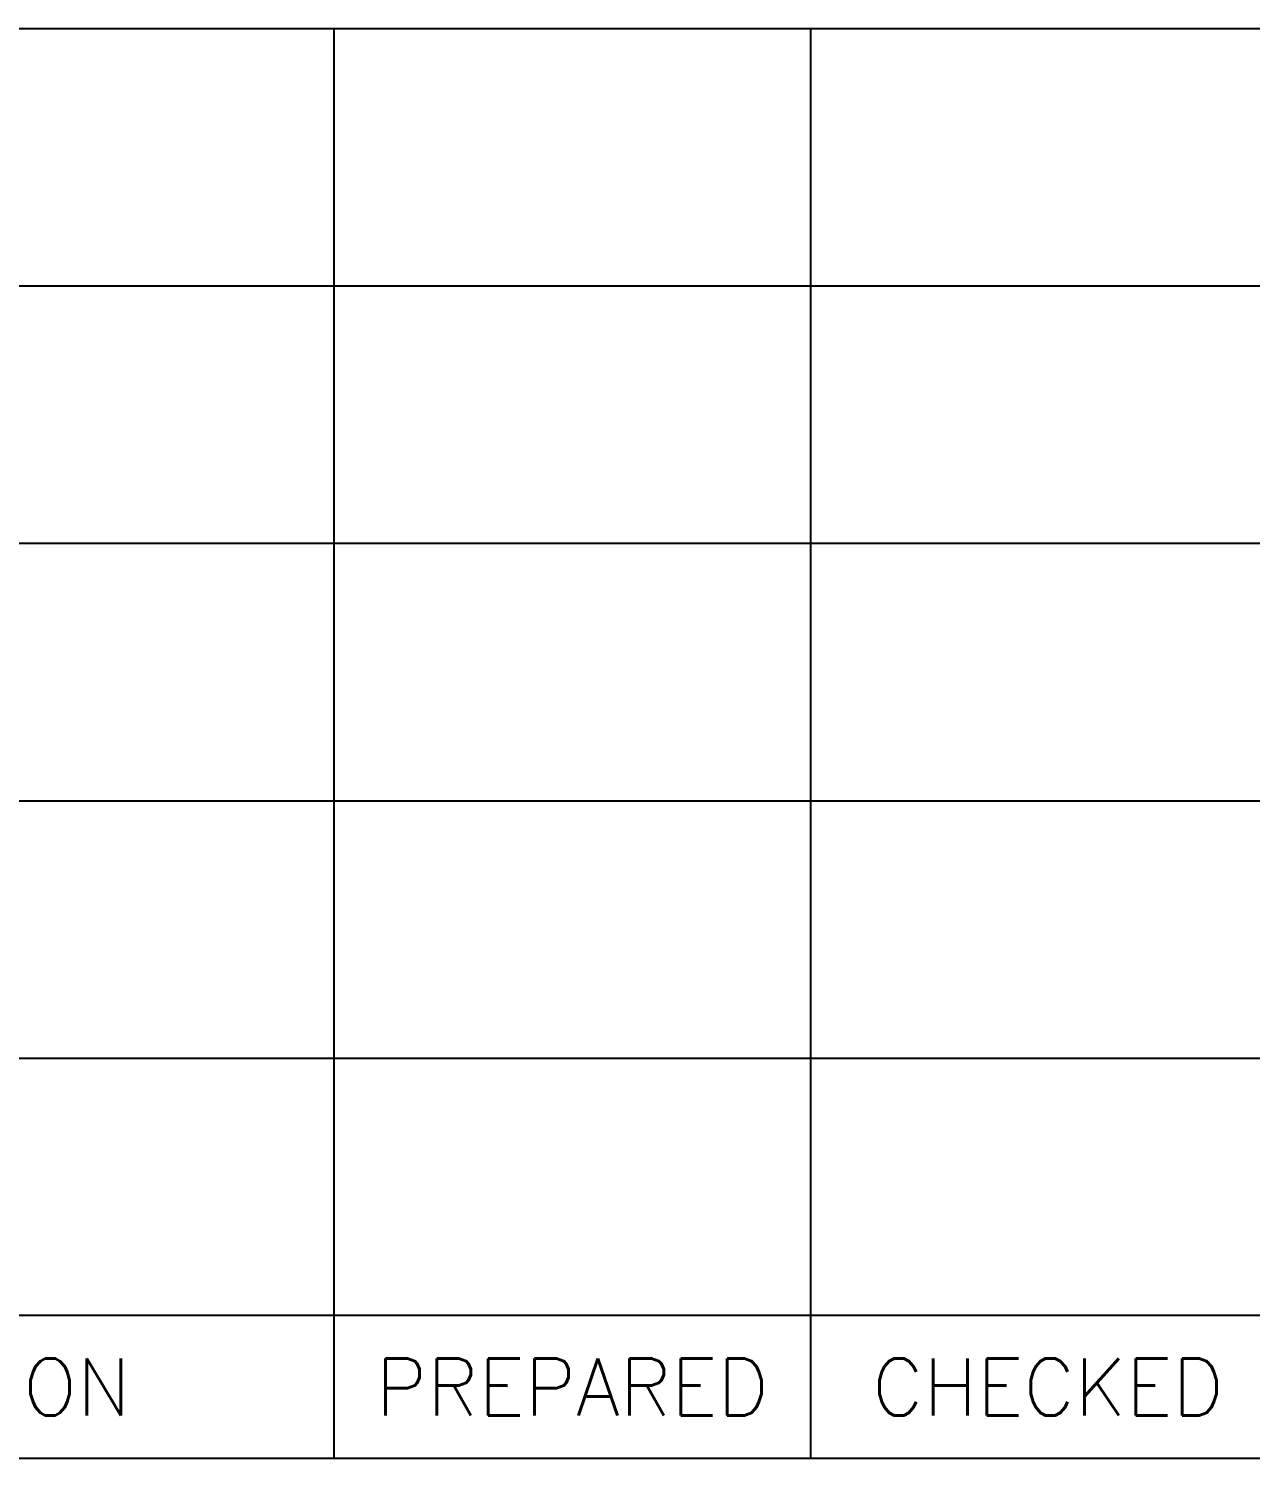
# Model space of a CAD drawing. Header units: millimetres. Extents: x 162 to 582, y 91 to 388.
# Drawn here: x 520.16 to 541.6, y 150.76 to 175.86 of the extents above; entities that cross this region are included whole.
import ezdxf

# ---------------------------------------------------------------- set-up
doc = ezdxf.new("R2010")
doc.units = ezdxf.units.MM
doc.layers.add('0_Title Block', color=7, linetype='Continuous')
doc.styles.get("Standard").update_dxf_attribs({"font": 'txt.shx', "bigfont": 'bigfont.shx'})

# ---------------------------------------------------------------- blocks, each defined once
blk = doc.blocks.new('GE&DAEWOO_TEMPLATE')
at = {"color": 0}
for p, q in [((334.3317435626474, 84.51940016553178), (398.5, 84.51940016553178)), ((363.6850027935645, 84.51940016553178), (363.6850027935645, 59.41684311716423)), ((372.0525218096727, 84.5194001655318), (372.0525218096727, 59.41684311716423)), ((334.3317435626474, 80.00093989682563), (398.5, 80.00093989682563)), ((334.3317435626474, 75.48247962811948), (398.5, 75.48247962811948)), ((334.3317435626474, 70.96401935941331), (398.5, 70.96401935941331)), ((334.3317435626474, 66.44555909070714), (398.5, 66.44555909070714)), ((398.5, 61.92709882200099), (334.3317435626474, 61.92709882200099)), ((398.5, 59.41684311716423), (334.3317435626474, 59.41684311716423))]:
    blk.add_line(p, q, dxfattribs=at)
at = {"color": 0, "char_height": 1, "attachment_point": 5}
for s, insert in [('DESCRIPTION', (355.8530047719128, 60.6719709695826)), ('PREPARED', (367.8687623016186, 60.6719709695826)), ('CHECKED', (376.2195447217811, 60.6719709695826))]:
    blk.add_mtext(s, dxfattribs=dict(at, insert=insert))

msp = doc.modelspace()

# ---------------------------------------------------------------- block references
at = {"layer": '0_Title Block'}
msp.add_blockref('GE&DAEWOO_TEMPLATE', (161.8305015352284, 91.3438560312203), dxfattribs=at)

doc.saveas('drawing.dxf')
